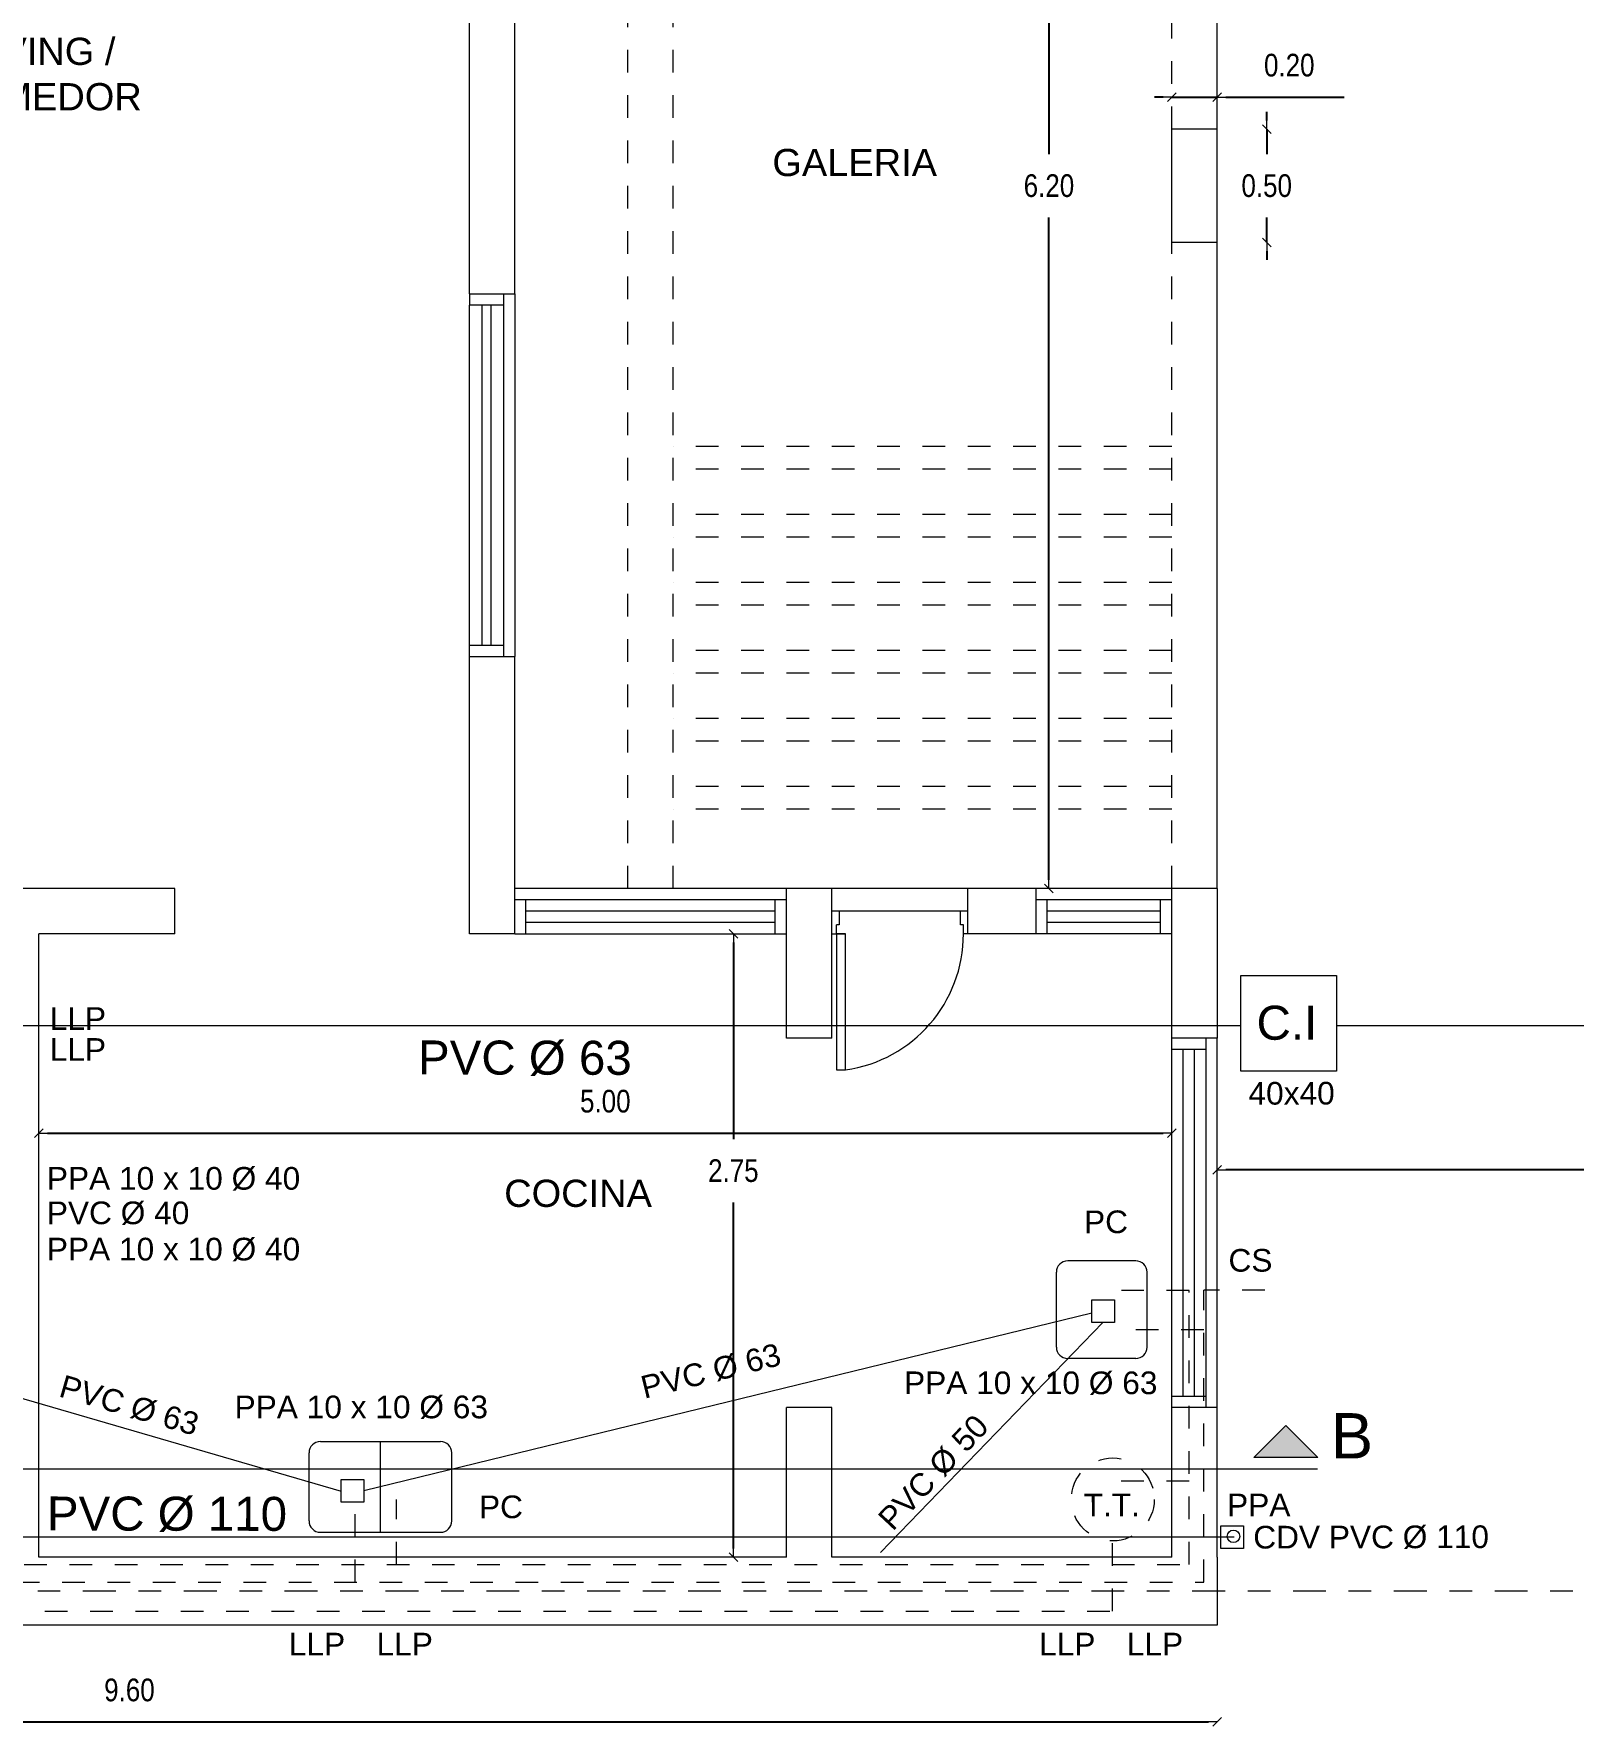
# Model space of a CAD drawing. Header units: millimetres. Extents: x 337 to 1167, y 242 to 575.
# Drawn here: x 547.61 to 554.4, y 259.96 to 267.42 of the extents above; entities that cross this region are included whole.
import ezdxf

# ---------------------------------------------------------------- set-up
doc = ezdxf.new("R2010")
doc.units = ezdxf.units.MM
for name, pattern in [('AGUA FRIA Y CALIENTE', [0.2, 0.1, -0.03, 0, -0.07]), ('bein_line', [0.08, 0.04, -0.04]), ('EJE', [0.205, 0.145, -0.03, 0, -0.03])]:
    doc.linetypes.add(name, pattern=pattern)
doc.layers.get('0').update_dxf_attribs({"lineweight": 5})
doc.layers.get('Defpoints').update_dxf_attribs({"lineweight": 5})
for name, color, linetype, lineweight in [('.1', 7, 'Continuous', 5), ('01', 1, 'Continuous', 5), ('agua', 7, 'Continuous', 5), ('cotas', 7, 'Continuous', 5), ('MUROS', 4, 'Continuous', 20), ('PRESENTACION ANTEPROYECTO', 7, 'Continuous', 5), ('sanitarios', 1, 'Continuous', 5)]:
    doc.layers.add(name, color=color, linetype=linetype, lineweight=lineweight)
doc.styles.add('GENERATED_STYLE_13', font='')
doc.styles.add('GENERATED_STYLE_14', font='arial.ttf')
doc.styles.get('GENERATED_STYLE_13').set_extended_font_data('Arial Narrow Occidental')
doc.dimstyles.new('Dimstyle_92', dxfattribs={"dimtxt": 0.1, "dimasz": 0.038, "dimexe": 0.18, "dimexo": 0, "dimgap": 0.09, "dimtad": 1, "dimtih": 1, "dimtoh": 1, "dimzin": 0, "dimdsep": 46, "dimtxsty": 'GENERATED_STYLE_13', "dimblk": 'ARROWHEAD_6', "dimblk1": 'ARROWHEAD_6', "dimblk2": 'ARROWHEAD_6', "dimcen": 0.09, "dimse1": 1, "dimse2": 1, "dimclrd": 252, "dimclre": 252, "dimclrt": 252, "dimadec": 0, "dimazin": 0, "dimtfac": 1, "dimtdec": 4, "dimtmove": 0, "dimatfit": 3, "dimfxl": 1, "dimtolj": 1, "dimtzin": 0, "dimarcsym": 0})

# ---------------------------------------------------------------- blocks, each defined once
blk = doc.blocks.new('ARROWHEAD_6')
at = {"color": 0, "linetype": 'Continuous'}
for p, q in [((0, 0), (-1, 0)), ((-0.5, -0.5), (0.5, 0.5))]:
    blk.add_line(p, q, dxfattribs=at)
blk = doc.blocks.new('*D263')
at = {"layer": 'cotas', "color": 252, "lineweight": -2, "transparency": 16777216}
for p, q in [((546.7316, 270.3657), (546.7316, 267.1687)), ((546.7316, 263.6917), (546.7316, 266.8887))]:
    blk.add_line(p, q, dxfattribs=at)
at = {"layer": 'Defpoints', "color": 0, "transparency": 16777216}
for p in [(545.5316, 270.4037), (546.7316, 263.6537), (548.2316, 263.6537)]:
    blk.add_point(p, dxfattribs=at)
at = {"layer": 'cotas', "color": 252, "lineweight": -2, "transparency": 16777216, "xscale": 0.03800000000000001, "yscale": 0.03800000000000001, "zscale": 0.03800000000000001}
for p, rotation in [((546.7316, 270.4037), 90), ((546.7316, 263.6537), 270)]:
    blk.add_blockref('ARROWHEAD_6', p, dxfattribs=dict(at, rotation=rotation))
at = {"layer": 'cotas', "color": 252, "transparency": 16777216, "insert": (546.7316, 267.0287), "char_height": 0.1, "attachment_point": 5, "style": 'GENERATED_STYLE_13'}
blk.add_mtext('\\A1;6.75', dxfattribs=at)
blk = doc.blocks.new('*D265')
at = {"layer": 'cotas', "color": 252, "lineweight": -2, "transparency": 16777216}
for p, q in [((552.0894, 269.8157), (552.0894, 266.8937)), ((552.0894, 263.6917), (552.0894, 266.6137))]:
    blk.add_line(p, q, dxfattribs=at)
at = {"layer": 'Defpoints', "color": 0, "transparency": 16777216}
for p in [(552.8316, 269.8537), (552.0894, 263.6537), (552.8316, 263.6537)]:
    blk.add_point(p, dxfattribs=at)
at = {"layer": 'cotas', "color": 252, "lineweight": -2, "transparency": 16777216, "xscale": 0.03800000000000001, "yscale": 0.03800000000000001, "zscale": 0.03800000000000001}
for p, rotation in [((552.0894, 269.8537), 90), ((552.0894, 263.6537), 270)]:
    blk.add_blockref('ARROWHEAD_6', p, dxfattribs=dict(at, rotation=rotation))
at = {"layer": 'cotas', "color": 252, "transparency": 16777216, "insert": (552.0894, 266.7537), "char_height": 0.1, "attachment_point": 5, "style": 'GENERATED_STYLE_13'}
blk.add_mtext('\\A1;6.20', dxfattribs=at)
blk = doc.blocks.new('*D269')
at = {"layer": 'cotas', "color": 252, "lineweight": -2, "transparency": 16777216}
for p, q in [((550.6967, 263.4157), (550.6967, 262.5487)), ((550.6967, 260.7417), (550.6967, 262.2687))]:
    blk.add_line(p, q, dxfattribs=at)
at = {"layer": 'Defpoints', "color": 0, "transparency": 16777216}
for p in [(552.6316, 263.4537), (550.6967, 260.7037), (552.6316, 260.7037)]:
    blk.add_point(p, dxfattribs=at)
at = {"layer": 'cotas', "color": 252, "lineweight": -2, "transparency": 16777216, "xscale": 0.03800000000000001, "yscale": 0.03800000000000001, "zscale": 0.03800000000000001}
for p, rotation in [((550.6967, 263.4537), 90), ((550.6967, 260.7037), 270)]:
    blk.add_blockref('ARROWHEAD_6', p, dxfattribs=dict(at, rotation=rotation))
at = {"layer": 'cotas', "color": 252, "transparency": 16777216, "insert": (550.6967, 262.4087), "char_height": 0.1, "attachment_point": 5, "style": 'GENERATED_STYLE_13'}
blk.add_mtext('\\A1;2.75', dxfattribs=at)
blk = doc.blocks.new('*D278')
at = {"layer": 'cotas', "color": 252, "lineweight": -2, "transparency": 16777216}
blk.add_line((543.2696, 259.9777), (552.7936, 259.9777), dxfattribs=at)
at = {"layer": 'Defpoints', "color": 0, "transparency": 16777216}
for p in [(543.2316, 260.4037), (552.8316, 260.4037), (552.8316, 259.9777)]:
    blk.add_point(p, dxfattribs=at)
at = {"layer": 'cotas', "color": 252, "lineweight": -2, "transparency": 16777216, "xscale": 0.03800000000000001, "yscale": 0.03800000000000001, "zscale": 0.03800000000000001, "rotation": 180}
blk.add_blockref('ARROWHEAD_6', (543.2316, 259.9777), dxfattribs=at)
at = {"layer": 'cotas', "color": 252, "lineweight": -2, "transparency": 16777216, "xscale": 0.03800000000000001, "yscale": 0.03800000000000001, "zscale": 0.03800000000000001}
blk.add_blockref('ARROWHEAD_6', (552.8316, 259.9777), dxfattribs=at)
at = {"layer": 'cotas', "color": 252, "transparency": 16777216, "insert": (548.0316, 260.1177), "char_height": 0.1, "attachment_point": 5, "style": 'GENERATED_STYLE_13'}
blk.add_mtext('\\A1;9.60', dxfattribs=at)
blk = doc.blocks.new('*D316')
at = {"layer": '.1', "color": 252, "lineweight": -2, "transparency": 16777216}
for p, q in [((552.5936, 267.1452), (552.5556, 267.1452)), ((552.6316, 267.1452), (552.8316, 267.1452)), ((552.8696, 267.1452), (553.3923, 267.1452))]:
    blk.add_line(p, q, dxfattribs=at)
at = {"layer": 'Defpoints', "color": 0, "transparency": 16777216}
for p in [(552.8316, 267.1452), (552.6316, 267.0037), (552.8316, 267.0037)]:
    blk.add_point(p, dxfattribs=at)
at = {"layer": '.1', "color": 252, "lineweight": -2, "transparency": 16777216, "xscale": 0.03800000000000001, "yscale": 0.03800000000000001, "zscale": 0.03800000000000001}
blk.add_blockref('ARROWHEAD_6', (552.6316, 267.1452), dxfattribs=at)
at = {"layer": '.1', "color": 252, "lineweight": -2, "transparency": 16777216, "xscale": 0.03800000000000001, "yscale": 0.03800000000000001, "zscale": 0.03800000000000001, "rotation": 180}
blk.add_blockref('ARROWHEAD_6', (552.8316, 267.1452), dxfattribs=at)
at = {"layer": '.1', "color": 252, "transparency": 16777216, "insert": (553.15, 267.2852), "char_height": 0.1, "attachment_point": 5, "style": 'GENERATED_STYLE_13'}
blk.add_mtext('\\A1;0.20', dxfattribs=at)
blk = doc.blocks.new('*D418')
at = {"layer": 'cotas', "color": 252, "lineweight": -2, "transparency": 16777216}
blk.add_line((562.7976, 262.4131), (552.8696, 262.4131), dxfattribs=at)
at = {"layer": 'Defpoints', "color": 0, "transparency": 16777216}
for p in [(552.8316, 262.4131), (562.8356, 262.0541), (552.8316, 260.5537)]:
    blk.add_point(p, dxfattribs=at)
at = {"layer": 'cotas', "color": 252, "lineweight": -2, "transparency": 16777216, "xscale": 0.03800000000000001, "yscale": 0.03800000000000001, "zscale": 0.03800000000000001, "rotation": 180}
blk.add_blockref('ARROWHEAD_6', (552.8316, 262.4131), dxfattribs=at)
at = {"layer": 'cotas', "color": 252, "lineweight": -2, "transparency": 16777216, "xscale": 0.03800000000000001, "yscale": 0.03800000000000001, "zscale": 0.03800000000000001}
blk.add_blockref('ARROWHEAD_6', (562.8356, 262.4131), dxfattribs=at)
at = {"layer": 'cotas', "color": 252, "transparency": 16777216, "insert": (557.8336, 262.5531), "char_height": 0.1, "attachment_point": 5, "style": 'GENERATED_STYLE_13'}
blk.add_mtext('\\A1;10.00', dxfattribs=at)
blk = doc.blocks.new('*D456')
at = {"layer": 'cotas', "color": 252, "lineweight": -2, "transparency": 16777216}
blk.add_line((547.6696, 262.575), (552.5936, 262.575), dxfattribs=at)
at = {"layer": 'Defpoints', "color": 0, "transparency": 16777216}
for p in [(547.6316, 263.4537), (552.6316, 263.4537), (552.6316, 262.575)]:
    blk.add_point(p, dxfattribs=at)
at = {"layer": 'cotas', "color": 252, "lineweight": -2, "transparency": 16777216, "xscale": 0.03800000000000001, "yscale": 0.03800000000000001, "zscale": 0.03800000000000001, "rotation": 180}
blk.add_blockref('ARROWHEAD_6', (547.6316, 262.575), dxfattribs=at)
at = {"layer": 'cotas', "color": 252, "lineweight": -2, "transparency": 16777216, "xscale": 0.03800000000000001, "yscale": 0.03800000000000001, "zscale": 0.03800000000000001}
blk.add_blockref('ARROWHEAD_6', (552.6316, 262.575), dxfattribs=at)
at = {"layer": 'cotas', "color": 252, "transparency": 16777216, "insert": (550.1316, 262.715), "char_height": 0.1, "attachment_point": 5, "style": 'GENERATED_STYLE_13'}
blk.add_mtext('\\A1;5.00', dxfattribs=at)
blk = doc.blocks.new('*D457')
at = {"layer": 'cotas', "color": 252, "lineweight": -2, "transparency": 16777216}
for p, q in [((553.0503, 267.0417), (553.0503, 267.0797)), ((553.0503, 267.0037), (553.0503, 266.8937)), ((553.0503, 266.5037), (553.0503, 266.6137)), ((553.0503, 266.4657), (553.0503, 266.4277))]:
    blk.add_line(p, q, dxfattribs=at)
at = {"layer": 'Defpoints', "color": 0, "transparency": 16777216}
for p in [(552.8316, 267.0037), (552.8316, 266.5037), (553.0503, 266.5037)]:
    blk.add_point(p, dxfattribs=at)
at = {"layer": 'cotas', "color": 252, "lineweight": -2, "transparency": 16777216, "xscale": 0.03800000000000001, "yscale": 0.03800000000000001, "zscale": 0.03800000000000001}
for p, rotation in [((553.0503, 267.0037), 270), ((553.0503, 266.5037), 90)]:
    blk.add_blockref('ARROWHEAD_6', p, dxfattribs=dict(at, rotation=rotation))
at = {"layer": 'cotas', "color": 252, "transparency": 16777216, "insert": (553.0503, 266.7537), "char_height": 0.1, "attachment_point": 5, "style": 'GENERATED_STYLE_13'}
blk.add_mtext('\\A1;0.50', dxfattribs=at)

msp = doc.modelspace()

# ---------------------------------------------------------------- hatches: boundary and pattern name
at = {"layer": 'PRESENTACION ANTEPROYECTO'}
msp.add_hatch(color=7, dxfattribs=at).paths.add_polyline_path([(552.9936, 261.1438), (553.135, 261.2852), (553.2764, 261.1438)])

# ---------------------------------------------------------------- linework, layer by layer
at = {"layer": '01', "linetype": 'bein_line'}
for p, q in [((552.6316, 267.0037), (552.6316, 269.8537)), ((550.2316, 263.6537), (550.2316, 267.7537)), ((550.4316, 263.6537), (550.4316, 267.7537)), ((552.6316, 263.6537), (552.6316, 266.5037)), ((552.6316, 265.6037), (550.4316, 265.6037)), ((552.6316, 265.5037), (550.4316, 265.5037)), ((552.6316, 265.3037), (550.4316, 265.3037)), ((552.6316, 265.2037), (550.4316, 265.2037)), ((552.6316, 265.0037), (550.4316, 265.0037)), ((552.6316, 264.9037), (550.4316, 264.9037)), ((552.6316, 264.7037), (550.4316, 264.7037)), ((552.6316, 264.6037), (550.4316, 264.6037)), ((552.6316, 264.4037), (550.4316, 264.4037)), ((552.6316, 264.3037), (550.4316, 264.3037)), ((552.6316, 264.1037), (550.4316, 264.1037)), ((552.6316, 264.0037), (550.4316, 264.0037))]:
    msp.add_line(p, q, dxfattribs=at)
at = {"layer": '01', "linetype": 'Continuous'}
for p, q in [((552.8316, 267.0037), (552.8316, 269.8537)), ((552.8316, 263.6537), (552.8316, 266.5037)), ((549.5316, 266.2771), (549.5316, 266.2271)), ((549.5316, 264.6771), (549.5316, 266.2271)), ((549.6816, 266.2271), (549.5316, 266.2271)), ((549.5866, 266.2272), (549.5866, 264.7266)), ((549.6266, 266.2272), (549.6266, 264.7266)), ((549.6816, 266.2771), (549.6816, 266.2271)), ((549.6816, 266.2271), (549.6816, 264.7271)), ((549.6816, 266.2271), (549.6816, 264.7271)), ((549.7316, 266.2771), (549.7316, 264.6771)), ((549.5316, 264.7271), (549.5316, 266.1521)), ((549.5316, 264.7271), (549.6816, 264.7271)), ((549.6816, 264.7271), (549.6816, 264.6771)), ((550.9316, 263.6537), (549.7316, 263.6537)), ((550.9316, 263.6037), (549.7316, 263.6037)), ((549.7816, 263.4537), (549.7816, 263.6037)), ((550.8816, 263.4537), (550.8816, 263.6037)), ((551.7316, 263.6537), (551.1316, 263.6537)), ((552.6316, 263.6537), (552.0316, 263.6537)), ((552.6316, 263.6037), (552.0316, 263.6037)), ((552.0816, 263.4537), (552.0816, 263.6037)), ((552.5816, 263.4537), (552.5816, 263.6037)), ((550.8816, 263.5537), (549.7816, 263.5537)), ((551.7316, 263.5537), (551.1316, 263.5537)), ((551.1636, 263.5537), (551.1636, 263.4937)), ((551.6996, 263.4937), (551.6996, 263.5537)), ((552.5816, 263.5537), (552.0816, 263.5537)), ((549.7316, 263.4537), (550.9316, 263.4537)), ((550.8816, 263.5037), (549.7816, 263.5037)), ((551.1316, 263.4537), (551.1916, 263.4537)), ((551.1636, 263.4937), (551.1516, 263.4937)), ((551.1516, 263.4537), (551.1516, 263.4937)), ((551.1916, 263.4537), (551.1516, 263.4537)), ((551.1516, 263.4537), (551.1516, 262.8537)), ((551.1916, 262.8537), (551.1916, 263.4537)), ((551.7116, 263.4937), (551.6996, 263.4937)), ((551.7116, 263.4537), (551.7116, 263.4937)), ((551.7316, 263.4537), (551.7116, 263.4537)), ((552.6316, 263.4537), (552.0316, 263.4537)), ((552.5816, 263.5037), (552.0816, 263.5037)), ((552.6316, 261.3637), (552.6316, 262.9937)), ((552.7816, 262.9437), (552.6316, 262.9437)), ((552.6816, 261.4137), (552.6816, 262.9437)), ((552.7316, 261.4137), (552.7316, 262.9437)), ((552.7816, 262.9937), (552.7816, 261.4137)), ((552.8316, 261.3637), (552.8316, 262.9937)), ((551.1516, 262.8537), (551.1916, 262.8537)), ((552.6316, 261.4137), (552.7816, 261.4137)), ((552.7816, 261.4137), (552.7816, 261.3637))]:
    msp.add_line(p, q, dxfattribs=at)
msp.add_arc((551.1076, 263.4518), 0.604, 277.99401, 0.17723, dxfattribs=at)
at = {"layer": 'agua'}
for p, q in [((552.9363, 263.0487), (543.1399, 263.0487)), ((562.8356, 263.0487), (553.3584, 263.0487)), ((542.9297, 262.7487), (548.9665, 260.9953)), ((549.0665, 260.9988), (552.2792, 261.7814)), ((551.3466, 260.7248), (552.327, 261.7398)), ((552.9063, 260.7928), (543.2321, 260.7928))]:
    msp.add_line(p, q, dxfattribs=at)
at = {"layer": 'agua', "color": 160, "linetype": 'AGUA FRIA Y CALIENTE'}
for p, q in [((552.7731, 260.5933), (552.7731, 261.8826)), ((553.0419, 261.8826), (552.7731, 261.8826)), ((552.7731, 261.7077), (552.4191, 261.7077)), ((549.0272, 260.5933), (549.0272, 260.9638)), ((552.3694, 260.4662), (552.3694, 260.855)), ((543.3347, 260.5933), (552.7731, 260.5933)), ((543.2581, 260.4662), (552.3694, 260.4662))]:
    msp.add_line(p, q, dxfattribs=at)
at = {"layer": 'agua', "color": 20, "linetype": 'AGUA FRIA Y CALIENTE'}
for p, q in [((552.7075, 261.8801), (552.4094, 261.8801)), ((552.7075, 260.6714), (552.7075, 261.8801)), ((552.7075, 261.0387), (552.4055, 261.0387)), ((549.2095, 260.6714), (549.2095, 260.9587)), ((543.3668, 260.6714), (552.7075, 260.6714))]:
    msp.add_line(p, q, dxfattribs=at)
at = {"layer": 'agua', "color": 7, "linetype": 'Continuous'}
for points in [[(552.9363, 263.2698), (553.3584, 263.2698), (553.3584, 262.8476), (552.9363, 262.8476)], [(552.3792, 261.8398), (552.3792, 261.7398), (552.2792, 261.7398), (552.2792, 261.8398)], [(549.0665, 261.0468), (549.0665, 260.9468), (548.9665, 260.9468), (548.9665, 261.0468)], [(552.948, 260.8427), (552.948, 260.7427), (552.848, 260.7427), (552.848, 260.8427)]]:
    msp.add_lwpolyline(points, close=True, dxfattribs=at)
at = {"layer": 'agua', "color": 160, "linetype": 'AGUA FRIA Y CALIENTE'}
msp.add_circle((552.371, 260.9589), 0.1831, dxfattribs=at)
at = {"layer": 'agua'}
msp.add_circle((552.9035, 260.7959), 0.0276, dxfattribs=at)
at = {"layer": 'MUROS'}
for p, q in [((549.5316, 266.2771), (549.5316, 267.6757)), ((549.7316, 266.2771), (549.7316, 267.6757)), ((552.8316, 267.0037), (552.6316, 267.0037)), ((552.6316, 266.5037), (552.6316, 267.0037)), ((552.8316, 266.5037), (552.8316, 267.0037)), ((552.8316, 266.5037), (552.6316, 266.5037)), ((549.5316, 266.2771), (549.7316, 266.2771)), ((549.5316, 263.4537), (549.5316, 264.6771)), ((549.5316, 264.6771), (549.7316, 264.6771)), ((549.7316, 263.4537), (549.7316, 264.6771)), ((548.2316, 263.6537), (546.5316, 263.6537)), ((548.2316, 263.4537), (548.2316, 263.6537)), ((550.9316, 262.9937), (550.9316, 263.6537)), ((551.1316, 263.6537), (550.9316, 263.6537)), ((551.1316, 262.9937), (551.1316, 263.6537)), ((551.7316, 263.4537), (551.7316, 263.6537)), ((552.0316, 263.6537), (551.7316, 263.6537)), ((552.0316, 263.6537), (552.0316, 263.4537)), ((552.8316, 263.6537), (552.6316, 263.6537)), ((552.6316, 262.9937), (552.6316, 263.6537)), ((552.8316, 263.6537), (552.6316, 263.6537)), ((552.8316, 263.6537), (552.8316, 262.9937)), ((548.2316, 263.4537), (547.6316, 263.4537)), ((547.6316, 260.7037), (547.6316, 263.4537)), ((547.6316, 263.4537), (547.6316, 263.4537)), ((549.7316, 263.4537), (549.5316, 263.4537)), ((552.0316, 263.4537), (551.7316, 263.4537)), ((551.1316, 262.9937), (550.9316, 262.9937)), ((552.8316, 262.9937), (552.6316, 262.9937)), ((551.1316, 261.3637), (550.9316, 261.3637)), ((550.9316, 260.7037), (550.9316, 261.3637)), ((551.1316, 260.7037), (551.1316, 261.3637)), ((552.8316, 261.3637), (552.6316, 261.3637)), ((552.6316, 260.7037), (552.6316, 261.3637)), ((552.8316, 260.7037), (552.8316, 261.3637)), ((550.9316, 260.7037), (547.6316, 260.7037)), ((552.6316, 260.7037), (551.1316, 260.7037)), ((552.8316, 260.7037), (552.8316, 260.4037)), ((552.8316, 260.4037), (544.8066, 260.4037))]:
    msp.add_line(p, q, dxfattribs=at)
at = {"layer": 'PRESENTACION ANTEPROYECTO', "color": 7, "linetype": 'Continuous'}
for p, q in [((541.6411, 261.0938), (553.2749, 261.0938)), ((541.6427, 261.0938), (550.891, 261.0938))]:
    msp.add_line(p, q, dxfattribs=at)
at = {"layer": 'PRESENTACION ANTEPROYECTO', "color": 252, "linetype": 'EJE'}
msp.add_line((569.3316, 260.5537), (539.3316, 260.5537), dxfattribs=at)
at = {"layer": 'PRESENTACION ANTEPROYECTO', "color": 7, "linetype": 'Continuous'}
msp.add_lwpolyline([(552.9936, 261.1438), (553.135, 261.2852), (553.2764, 261.1438)], close=True, dxfattribs=at)
at = {"layer": 'sanitarios'}
for p, q in [((552.1222, 261.6309), (552.1222, 261.9615)), ((552.4722, 262.0115), (552.1722, 262.0115)), ((552.5222, 261.6309), (552.5222, 261.9615)), ((552.4722, 261.5809), (552.1722, 261.5809)), ((548.8742, 261.2139), (549.4042, 261.2139)), ((549.1392, 260.8139), (549.1392, 261.2139)), ((548.8242, 260.8639), (548.8242, 261.1639)), ((549.4542, 260.8639), (549.4542, 261.1639)), ((548.8742, 260.8139), (549.4042, 260.8139))]:
    msp.add_line(p, q, dxfattribs=at)
for centre, start, end in [((552.1722, 261.9615), 90, 180), ((552.4722, 261.9615), 360, 90), ((552.1722, 261.6309), 180, 270), ((552.4722, 261.6309), 270, 0), ((548.8742, 261.1639), 90, 180), ((549.4042, 261.1639), 0, 90), ((548.8742, 260.8639), 180, 270), ((549.4042, 260.8639), 270, 0)]:
    msp.add_arc(centre, 0.05, start, end, dxfattribs=at)

# ---------------------------------------------------------------- texts
at = {"layer": 'agua', "color": 7, "style": 'GENERATED_STYLE_14'}
for s, insert, char_height, width, attachment_point in [('\\A1;LLP', (547.8039, 263.0803), 0.1, 0.37375, 5), ('\\A1;C.I', (553.1394, 263.0606), 0.15, 0.37375, 5), ('\\A1;LLP', (547.8039, 262.9436), 0.1, 0.37375, 5), ('\\A1;{\\fArial|b0|i0|c0|p34;\\C7;PPA 10 x 10 Ø 63}', (551.45, 261.4713), 0.1, 1.165208, 4), ('\\A1;{\\fArial|b0|i0|c0|p34;\\C7;PPA 10 x 10 Ø 63}', (548.4956, 261.3649), 0.1, 1.165208, 4), ('\\A1;LLP', (548.8595, 260.3206), 0.1, 0.37375, 5), ('\\A1;LLP', (549.2465, 260.3206), 0.1, 0.37375, 5), ('\\A1;LLP', (552.1702, 260.3206), 0.1, 0.37375, 5), ('\\A1;LLP', (552.5573, 260.3206), 0.1, 0.37375, 5)]:
    msp.add_mtext(s, dxfattribs=dict(at, insert=insert, char_height=char_height, width=width, attachment_point=attachment_point))
for s, insert, char_height, width, attachment_point, rotation in [('\\A1;PVC Ø 63', (549.7767, 262.9048), 0.15, 1.59824, 5, 359.90126), ('\\A1;40x40', (552.9699, 262.7495), 0.1, 1.165208, 4, 0.11778), ('\\A1;PC', (552.2442, 262.1826), 0.1, 1.165208, 4, 0.06894), ('\\A1;CS', (552.8816, 262.0127), 0.1, 1.165208, 4, 0.11778), ('\\A1;PVC Ø 63', (550.2922, 261.4493), 0.1, 1.165208, 4, 13.83981), ('\\A1;PVC Ø 63', (547.7285, 261.4604), 0.1, 1.165208, 4, 343.84851), ('\\A1;PVC Ø 50', (551.3648, 260.8485), 0.1, 1.165208, 4, 46.79224), ('\\A1;T.T.', (552.2425, 260.9341), 0.1, 1.165208, 4, 0.11778), ('\\A1;PPA', (552.8755, 260.9341), 0.1, 1.165208, 4, 0.11778), ('\\A1;{\\fArial|b0|i0|c0|p34;\\C7;PVC Ø 110}', (548.1972, 260.8931), 0.15, 1.59824, 5, 359.90126), ('\\A1;PC', (549.5741, 260.9253), 0.1, 1.165208, 4, 0.06894), ('\\A1;CDV PVC Ø 110', (552.9909, 260.7903), 0.1, 1.165208, 4, 0.11778)]:
    msp.add_mtext(s, dxfattribs=dict(at, insert=insert, char_height=char_height, width=width, attachment_point=attachment_point, rotation=rotation))
at = {"layer": 'agua', "color": 7, "char_height": 0.1, "width": 1.165208, "attachment_point": 4, "line_spacing_factor": 0.912922, "style": 'GENERATED_STYLE_14'}
for s, insert in [('\\A1;PPA 10 x 10 Ø 40\\PPVC Ø 40', (547.6671, 262.2972)), ('\\A1;PPA 10 x 10 Ø 40', (547.6671, 262.0612))]:
    msp.add_mtext(s, dxfattribs=dict(at, insert=insert))
at = {"layer": 'PRESENTACION ANTEPROYECTO', "color": 7, "attachment_point": 5, "style": 'GENERATED_STYLE_14'}
for s, insert, char_height, width in [('\\A1;{\\C252;LIVING / COMEDOR}', (547.6484, 267.2459), 0.12, 1.349097), ('\\A1;{\\C252;GALERIA}', (551.2321, 266.8555), 0.12, 1.349097), ('\\A1;{\\C252;COCINA}', (550.0113, 262.3084), 0.12, 1.349097), ('\\A1;{\\fArial|b0|i0|c0|p34;\\C7;B}', (553.427, 261.2395), 0.2, 0.4)]:
    msp.add_mtext(s, dxfattribs=dict(at, insert=insert, char_height=char_height, width=width))

# ---------------------------------------------------------------- dimensions: what is measured, and where the dimension line sits
at = {"layer": '.1'}
dim = msp.add_linear_dim(base=(552.8316, 267.1452), p1=(552.6316, 267.0037), p2=(552.8316, 267.0037), dimstyle='Dimstyle_92', dxfattribs=at)
dim.commit()
dim.dimension.update_dxf_attribs({"geometry": '*D316', "text_midpoint": (553.15, 267.2852)})
at = {"layer": 'cotas'}
for base, p1, p2, picture, middle in [((546.7316, 263.6537), (545.5316, 270.4037), (548.2316, 263.6537), '*D263', (546.7316, 267.0287)), ((550.6967, 260.7037), (552.6316, 263.4537), (552.6316, 260.7037), '*D269', (550.6967, 262.4087))]:
    dim = msp.add_linear_dim(base=base, p1=p1, p2=p2, angle=90, dimstyle='Dimstyle_92', dxfattribs=at)
    dim.commit()
    dim.dimension.update_dxf_attribs({"geometry": picture, "text_midpoint": middle, "dimtype": 160})
for base, p1, p2, picture, middle in [((552.0894, 263.6537), (552.8316, 269.8537), (552.8316, 263.6537), '*D265', (552.0894, 266.7537)), ((553.0503, 266.5037), (552.8316, 267.0037), (552.8316, 266.5037), '*D457', (553.0503, 266.7537))]:
    dim = msp.add_linear_dim(base=base, p1=p1, p2=p2, angle=90, dimstyle='Dimstyle_92', dxfattribs=at)
    dim.commit()
    dim.dimension.update_dxf_attribs({"geometry": picture, "text_midpoint": middle})
for base, p1, p2, picture, middle in [((552.6316, 262.575), (547.6316, 263.4537), (552.6316, 263.4537), '*D456', (550.1316, 262.715)), ((552.8316, 262.4131), (562.8356, 262.0541), (552.8316, 260.5537), '*D418', (557.8336, 262.5531)), ((552.8316, 259.9777), (543.2316, 260.4037), (552.8316, 260.4037), '*D278', (548.0316, 260.1177))]:
    dim = msp.add_linear_dim(base=base, p1=p1, p2=p2, dimstyle='Dimstyle_92', dxfattribs=at)
    dim.commit()
    dim.dimension.update_dxf_attribs({"geometry": picture, "text_midpoint": middle})

doc.saveas('drawing.dxf')
